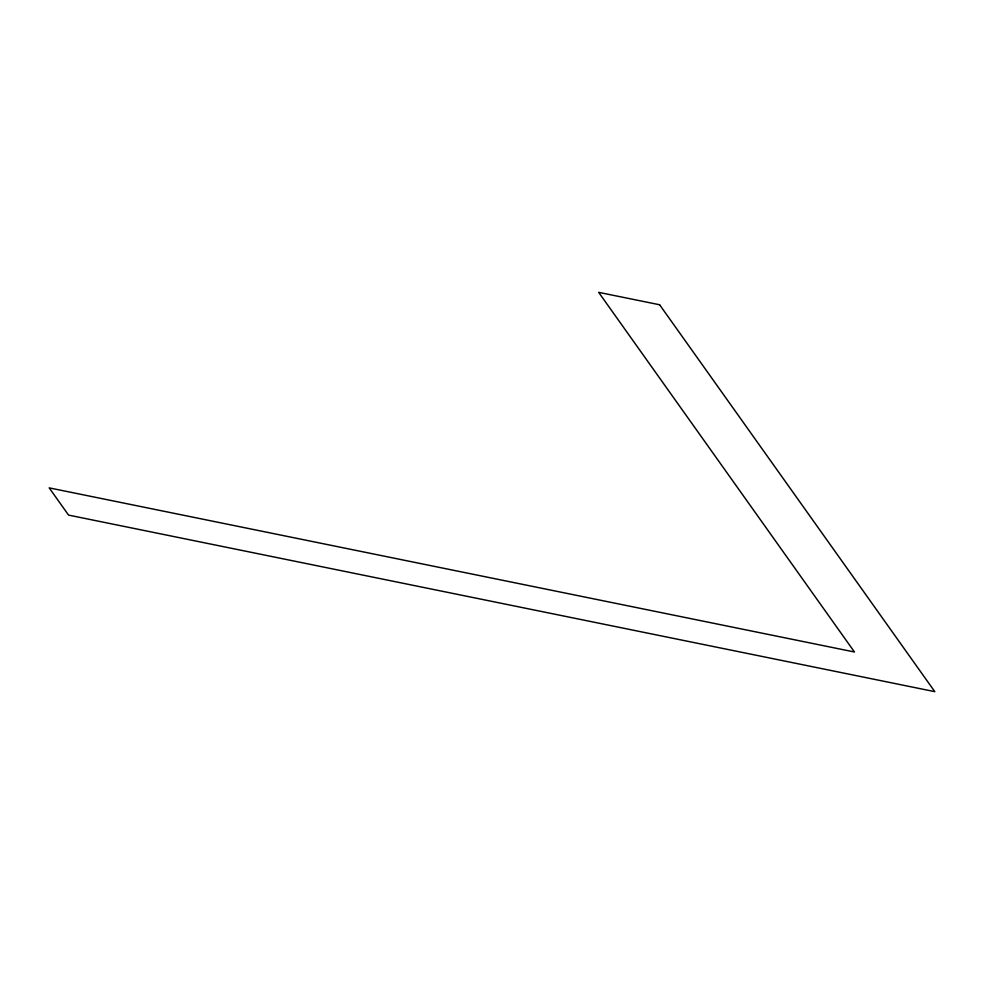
<?xml version="1.0" encoding="UTF-8"?>
<svg xmlns="http://www.w3.org/2000/svg" width="984" height="984" viewBox="0 0 984 984"><rect width="100%" height="100%" fill="white"/><g stroke="black" fill="none" stroke-linecap="round" stroke-linejoin="round"><path stroke-width="1.48" d="M659.624 304.769L598.666 292.346L854.469 651.998L49.2 487.879L68.56 515.099L934.8 691.654L659.624 304.769"/></g></svg>
